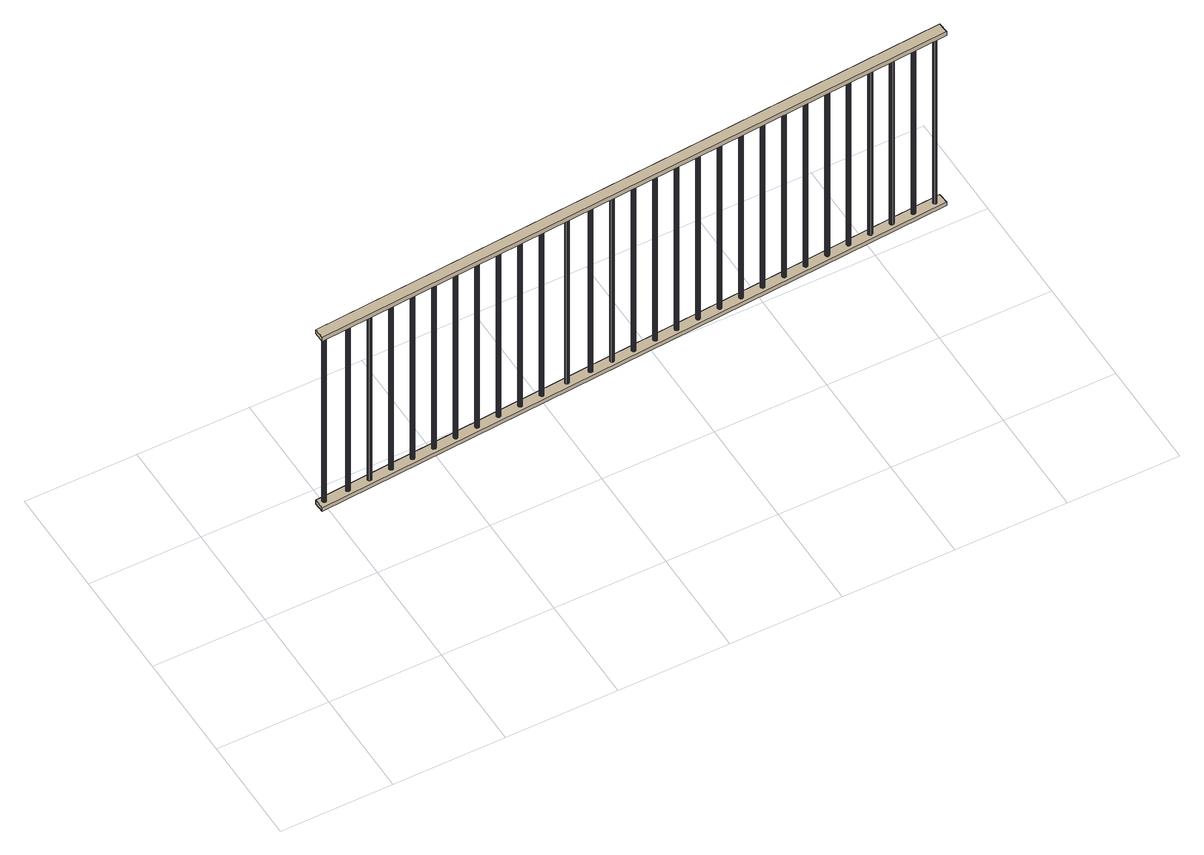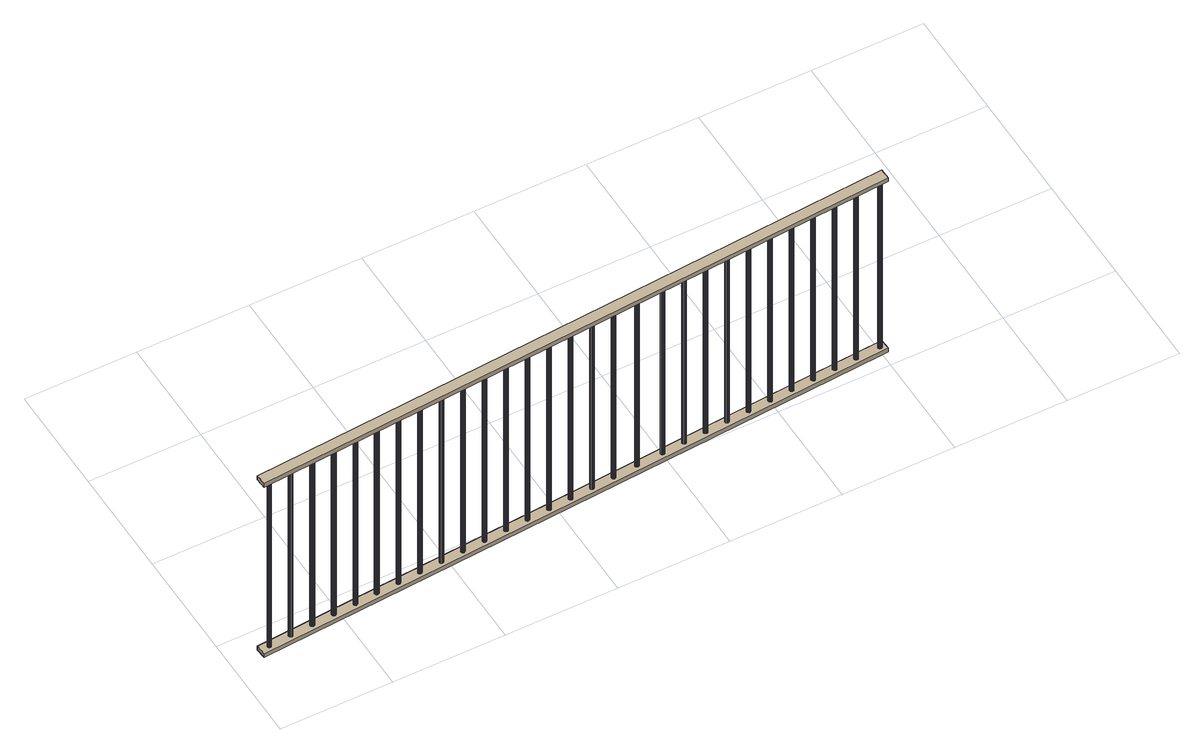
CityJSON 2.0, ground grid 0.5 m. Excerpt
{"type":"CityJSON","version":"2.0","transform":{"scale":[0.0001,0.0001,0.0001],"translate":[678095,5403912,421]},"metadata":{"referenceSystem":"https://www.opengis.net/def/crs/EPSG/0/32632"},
"CityObjects":{
"building1":{"type":"Building","attributes":{"name":"building","DataAvailable":"Sufficient","opendrive_dynamic":"false","opendrive_name":"building","opendrive_orientation":"none","opendrive_type":"BUILDING","measuredHeight":14.51},"children":["building1-1"]},
"building1-1":{"type":"BuildingInstallation","attributes":{"@cityeditor:layer":"WallSurface.LoD3"},"parents":["building1"],"geometry":[{"type":"MultiSurface","lod":"3","boundaries":[[[0,1,2,3]],[[4,5,6,7]],[[8,9,10,11]],[[12,13,14,15]],[[16,17,18,19]],[[20,21,22,23]],[[24,25,26,27]],[[19,18,28,29]],[[30,31,32,33]],[[34,35,21,20]],[[23,22,36,37]],[[38,39,40,41]],[[42,43,44,45]],[[46,47,48,49]],[[50,51,52,53]],[[54,55,31,30]],[[37,36,55,54]],[[56,57,58,59]],[[7,6,60,61]],[[62,63,64,65]],[[59,58,66,67]],[[67,66,68,69]],[[70,71,72,73]],[[74,75,76,77]],[[78,79,71,70]],[[80,81,82,83]],[[84,85,75,74]],[[86,87,88,89]],[[90,91,92,93]],[[94,95,96,97]],[[98,99,100,101]],[[89,88,95,94]],[[102,103,104,105]],[[106,107,99,98]],[[108,109,110,111]],[[97,96,112,113]],[[83,82,114,115]],[[111,110,81,80]],[[116,117,118,119]],[[120,121,79,78]],[[93,92,122,123]],[[124,125,103,102]],[[126,127,109,108]],[[128,129,130,131]],[[115,114,107,106]],[[132,133,134,135]],[[136,137,138,139]],[[139,138,85,84]],[[140,141,87,86]],[[142,143,144,145]],[[101,100,117,116]],[[77,76,121,120]],[[146,147,148,149]],[[113,112,150,151]],[[152,153,154,155]],[[156,157,91,90]],[[151,150,157,156]],[[158,159,160,161]],[[162,163,164,165,166]],[[167,168,169,170]],[[171,172,173,174]],[[175,176,153,152]],[[149,148,177,178]],[[56,179,180,181,182,183,184,185,186,33,30,54,37,23,20,34,187,29,19,16,188,69,67,59]],[[189,190,63,62]],[[191,192,143,142]],[[193,194,195,196]],[[197,198,127,126]],[[199,200,201,202]],[[203,204,205,206]],[[207,208,209,210]],[[145,144,172,171]],[[211,212,213,214]],[[215,216,198,197]],[[188,217,17,16]],[[218,219,220,221]],[[178,177,133,132]],[[196,195,216,215]],[[11,10,129,128]],[[135,134,200,199]],[[222,223,224,225]],[[226,227,228,229]],[[230,231,223,222]],[[232,233,234,235]],[[236,237,238,239]],[[240,241,231,230]],[[242,243,244,245]],[[246,247,248,249]],[[250,251,252,253]],[[225,224,254,255]],[[256,257,258,259]],[[260,261,247,246]],[[262,263,264,265]],[[266,267,268,269,253,250,270,271,272,273,274,275,276,277,278,279,280,281,282,283,284,285,286,287]],[[288,289,290,291]],[[292,293,294,295]],[[296,297,298,299]],[[259,258,300,301]],[[295,294,289,288]],[[302,303,304,305]],[[222,230,240,239,236,306,249,246,260,170,167,307,308,309,310,311,312,313,314,315,265,262,255,225]],[[316,317,318,319]],[[320,321,322,323]],[[324,325,326,327]],[[228,227,328,329,330,331,332,234,233,333,334,335,336,337,338,339,340,341,342,343,344,345,346,347]],[[275,348,349,274]],[[229,228,347,350,351]],[[352,353,354,355]],[[327,326,243,242]],[[323,322,317,316]],[[319,318,356,357]],[[358,359,321,320]],[[360,329,328,361]],[[362,340,339,363]],[[364,345,344,365]],[[366,367,359,358]],[[170,169,261,260]],[[368,342,341,369]],[[370,371,372,373]],[[374,375,376,377]],[[378,379,297,296]],[[380,381,335,334,382]],[[383,384,385,386]],[[387,343,342,368]],[[363,339,338,388]],[[386,385,389,390]],[[391,392,393,394]],[[395,396,397,398]],[[357,356,399,400]],[[401,402,384,383]],[[400,399,403,404]],[[309,405,406,308]],[[313,407,408,312]],[[308,406,409,307]],[[312,408,410,311]],[[411,412,392,391]],[[365,344,343,387]],[[373,372,413,414]],[[307,409,168,167]],[[404,403,415,416]],[[417,418,419,420]],[[421,422,423,424]],[[369,341,340,362]],[[425,426,427,428]],[[429,430,379,378]],[[265,264,431,315]],[[432,330,329,360]],[[433,434,435,436,437,438,439,440,441,442,443,444,445,446,447,448,449,450,451,452,453,454,455,456]],[[457,331,330,432]],[[306,458,237,236]],[[351,350,347,346,459]],[[460,332,331,457]],[[461,448,447,462]],[[291,290,257,256]],[[299,298,463,464]],[[255,254,263,262]],[[465,466,467,468]],[[390,389,367,366]],[[361,328,227,226]],[[310,469,405,309]],[[301,300,325,324]],[[470,336,335,381,380]],[[398,397,402,401]],[[471,472,473,474]],[[409,168,169,261,247,248,458,237,238,241,231,223,224,254,263,264,431,475,407,408,410,469,405,406]],[[427,371,372,413,412,392,393,396,397,402,384,385,389,367,359,321,322,317,318,356,399,403,415,426]],[[464,463,303,302]],[[245,244,430,429]],[[305,304,353,352]],[[476,477,478,479]],[[416,415,426,425]],[[414,413,412,411]],[[355,354,375,374]],[[394,393,396,395]],[[428,427,371,370]],[[273,480,481,272]],[[482,483,484,485,486,487,488,489,490,491,492,493,494,495,462,461,496,497,498,499,500,501,502,503]],[[504,505,506,507,508,422,423,509,510,511,512,513,514,515,516,517,518,519,520,521,466,467,418,419]],[[348,349,480,481,522,523,251,252,524,525,526,527,528,529,530,531,532,533,534,535,536,537,538,539]],[[257,258,300,325,326,243,244,430,379,297,298,463,303,304,353,354,375,376,477,478,293,294,289,290]],[[158,161,166,162,163]],[[123,122,125,124]],[[540,541,137,136]],[[542,543,51,50]],[[544,545,543,542]],[[546,547,548,549]],[[550,551,5,4]],[[552,553,554,555]],[[41,40,556,557]],[[549,548,47,46]],[[3,2,545,544]],[[558,559,25,24]],[[560,561,208,207]],[[562,563,564,565,566,567,568,569,570,571,572,573,574,575,576,577,578,579,580,581,582,583,584,585]],[[214,213,192,191]],[[61,60,43,42]],[[155,154,9,8]],[[586,587,588,589]],[[174,173,190,189]],[[45,44,559,558]],[[65,64,204,203]],[[590,591,592,593]],[[555,554,561,560]],[[594,595,596,597]],[[557,556,1,0]],[[206,205,553,552]],[[210,209,176,175]],[[53,52,551,550]],[[578,598,599,577]],[[564,600,601,563]],[[602,603,604,605]],[[577,599,606,576]],[[585,607,608,584]],[[609,610,611,612]],[[613,614,615,616]],[[582,617,618,581]],[[619,620,610,609]],[[597,596,621,622]],[[623,624,625,626]],[[627,628,629,630]],[[631,632,633,634]],[[635,636,632,631]],[[637,638,639,640]],[[562,641,607,585]],[[108,126,197,215,196,193,202,199,135,132,178,149,146,221,218,119,116,101,98,106,115,83,80,111]],[[642,643,644,645]],[[640,639,646,647]],[[648,649,650,651]],[[647,646,652,653]],[[571,654,655,570]],[[634,633,624,623]],[[656,657,658,659]],[[576,606,660,575]],[[653,652,649,648]],[[567,661,662,566]],[[584,608,663,583]],[[572,664,654,571]],[[573,665,664,572]],[[570,655,666,569]],[[667,668,628,627]],[[669,670,671,672]],[[581,618,673,580]],[[579,674,598,578]],[[580,673,674,579]],[[566,662,675,565]],[[583,663,617,582]],[[565,675,600,564]],[[676,677,668,667]],[[569,666,678,568]],[[574,679,665,573]],[[563,601,641,562]],[[568,678,661,567]],[[3,0,557,41,38,49,46,549,546,15,12,27,24,558,45,42,61,7,4,550,53,50,542,544]],[[680,681,638,637]],[[575,660,679,574]],[[682,683,684,685]],[[686,687,688,689]],[[33,32,690,186]],[[49,48,39,38]],[[691,692,693,694]],[[695,696,697,698]],[[589,588,699,700]],[[701,702,703,704]],[[27,26,13,12]],[[180,705,706,179]],[[707,708,709,710]],[[711,712,713,714]],[[715,716,717,718]],[[698,697,712,711]],[[182,719,720,181]],[[184,721,722,183]],[[723,724,683,682]],[[689,688,725,726]],[[700,699,702,701]],[[727,728,729,730]],[[186,690,731,185]],[[653,647,640,637,680,630,627,667,676,645,642,732,733,734,605,602,735,612,609,619,659,656,651,648]],[[736,737,724,723]],[[181,720,705,180]],[[694,693,696,695]],[[672,671,738,739]],[[671,670,740,741,742,743,625,624,633,632,636,744,621,596,595,745,746,747,748,749,750,615,614,738]],[[751,752,753,754]],[[755,744,636,635]],[[756,748,747,757]],[[714,713,758,759]],[[760,749,748,756]],[[761,762,692,691]],[[763,764,591,590]],[[765,766,767,768]],[[769,746,745,770]],[[771,772,773,774]],[[770,745,595,594]],[[759,758,775,776]],[[774,773,777,778]],[[779,780,772,771]],[[616,615,750,781]],[[782,783,784,785]],[[786,787,716,715]],[[788,741,740,789]],[[645,644,677,676]],[[734,790,791,733]],[[789,740,670,669]],[[626,625,743,792]],[[792,743,742,793]],[[794,795,783,782]],[[659,658,620,619]],[[605,604,790,734]],[[733,791,796,732]],[[732,796,643,642]],[[630,629,681,680]],[[793,742,741,788]],[[781,750,749,760]],[[768,767,797,798]],[[776,775,799,800]],[[612,611,801,735]],[[735,801,603,602]],[[651,650,657,656]],[[105,104,541,540]],[[119,118,219,218]],[[561,554,553,205,204,64,63,190,173,172,144,143,192,213,212,130,129,10,9,154,153,176,209,208]],[[221,220,147,146]],[[131,130,212,211]],[[202,201,194,193]],[[73,72,141,140]],[[802,803,804,805]],[[804,474,473,803]],[[739,738,614,613]],[[757,747,746,769]],[[778,777,762,761]],[[806,807,808,809]],[[810,811,787,786]],[[69,68,217,188]],[[29,28,812,187]],[[185,731,721,184]],[[704,703,687,686]],[[718,717,813,814]],[[15,14,547,546]],[[685,684,811,810]],[[726,725,737,736]],[[730,729,708,707]],[[814,813,728,727]],[[560,555,552,206,203,65,62,189,174,171,145,142,191,214,211,131,128,11,8,155,152,175,210,207]],[[179,706,57,56]],[[593,592,587,586]],[[183,722,719,182]],[[187,812,35,34]],[[754,753,780,779]],[[785,784,752,751]],[[798,797,795,794]],[[622,621,744,755]],[[710,709,764,763]],[[809,808,766,765]],[[800,799,807,806]],[[815,816,817,818]],[[819,820,821,822]],[[823,824,825,826]],[[827,828,829,830]],[[831,832,833,834]],[[835,836,832,831]],[[837,838,839,840]],[[841,842,843,844]],[[845,846,828,827]],[[847,848,838,837]],[[830,829,849,850]],[[851,852,853,854]],[[855,856,857,858]],[[859,860,848,847]],[[861,862,852,851]],[[863,864,862,861]],[[865,866,824,823]],[[850,849,867,868]],[[854,853,869,870]],[[818,817,842,841]],[[871,872,864,863]],[[873,874,875,876]],[[858,857,816,815]],[[844,843,820,819]],[[877,878,879,880]],[[840,839,881,882]],[[876,875,883,884]],[[885,886,887,888]],[[889,890,891,892]],[[893,894,895,896,897,898,899,900,901,902,903,904,905,906,879,878,907,908,909,910,911,912,913,914]],[[915,911,910,916]],[[917,907,878,877]],[[834,833,860,859]],[[868,867,918,919]],[[882,881,846,845]],[[892,891,920,921]],[[870,869,866,865]],[[826,825,874,873]],[[822,821,922,923]],[[923,922,836,835]],[[924,925,856,855]],[[919,918,925,924]],[[166,165,160,161]],[[158,163,164,159]],[[160,159,164,165]],[[926,904,903,927]],[[928,929,930,931]],[[932,933,886,885]],[[934,897,896,935]],[[936,912,911,915]],[[937,902,901,938]],[[939,900,899,940]],[[941,942,943,944,945,946,947,948,949,950,951,952,953,954,955,956,957,958,959,960,961,962,963,964]],[[965,914,913,966]],[[921,920,967,968]],[[969,905,904,926]],[[970,971,872,871]],[[888,887,972,973]],[[884,883,890,889]],[[927,903,902,937]],[[880,879,906,974]],[[968,967,929,928]],[[975,908,907,917]],[[931,930,933,932]],[[973,972,976,977]],[[977,976,971,970]],[[961,978,979,960]],[[941,980,981,964]],[[956,982,983,955]],[[984,985,986,987]],[[988,989,990,991]],[[992,993,994,995]],[[953,996,997,952]],[[960,979,998,959]],[[955,983,999,954]],[[952,997,1000,951]],[[1001,1002,1003,1004]],[[1005,1006,1007,1008]],[[1009,909,908,975]],[[1010,1011,1012,1013]],[[951,1000,1014,950]],[[1015,1016,1017,1018]],[[959,998,1019,958]],[[954,999,996,953]],[[1020,1021,1022,1023]],[[963,1024,1025,962]],[[964,981,1024,963]],[[1008,1007,1026,1027]],[[940,899,898,1028]],[[1029,1030,1031,1032,1033,1034,1035,1036,1037,1038,1039,1040,1041,1042,1043,1044,1045,1046,1047,1048,1049,1050,1051,1052]],[[1053,1054,1006,1005]],[[1055,1056,993,992]],[[1057,1058,1002,1001]],[[987,986,1059,1060]],[[1061,1062,1058,1057]],[[974,906,905,969]],[[1063,1064,1056,1055]],[[991,990,1064,1063]],[[1027,1026,1021,1020]],[[1065,1066,1016,1015]],[[1067,895,894,1068]],[[916,910,909,1009]],[[1069,893,914,965]],[[1070,1071,1072,1073,1074,1075,1076,1077,1078,1079,1080,1081,1082,1083,1084,1085,1086,1087,1088,1089,1090,1091,1092,1093]],[[1060,1059,989,988]],[[938,901,900,939]],[[935,896,895,1067]],[[1028,898,897,934]],[[1068,894,893,1069]],[[966,913,912,936]],[[1023,1022,1066,1065]],[[995,994,1054,1053]],[[1094,1095,1096,1097]],[[1098,1099,1100,1101]],[[1102,1103,1104,1105]],[[1037,1106,1107,1036]],[[1034,1108,1109,1033]],[[1110,1111,1112,1113]],[[1114,1115,1116,1117]],[[1040,1118,1119,1039]],[[1042,1120,1121,1041]],[[1105,1104,1099,1098]],[[1122,1123,1124,1125]],[[1125,1124,1126,1127]],[[1052,1128,1129,1051]],[[1130,1131,1132,1133]],[[1134,1135,1136,1137]],[[1032,1138,1139,1031]],[[946,1140,1141,945]],[[1142,1143,1144,1145]],[[1146,1147,1148,1149]],[[1041,1121,1118,1040]],[[1013,1012,1062,1061]],[[1069,1068,1067,935,934,1028,940,939,938,937,927,926,969,974,880,877,917,975,1009,916,915,936,966,965]],[[962,1025,978,961]],[[1150,1151,1135,1134]],[[942,1152,980,941]],[[958,1019,1153,957]],[[957,1153,982,956]],[[1154,1155,1156,1157]],[[948,1158,1159,947]],[[1160,1161,1162,1163]],[[950,1014,1164,949]],[[1018,1017,1011,1010]],[[947,1159,1140,946]],[[944,1165,1166,943]],[[1167,1168,1169,1170,1171,1172,1173,1174,1175,1176,1177,1178,1179,1180,1181,1182,1183,1184,1185,1186,1187,1188,1189,1190]],[[1004,1003,985,984]],[[1163,1162,1191,1192]],[[949,1164,1158,948]],[[943,1166,1152,942]],[[1193,1194,1123,1122]],[[1047,1195,1196,1046]],[[1192,1191,1197,1198]],[[1145,1144,1111,1110]],[[1199,1200,1155,1154]],[[1049,1201,1202,1048]],[[1198,1197,1151,1150]],[[945,1141,1165,944]],[[1046,1196,1203,1045]],[[1204,1205,1161,1160]],[[1206,1207,1200,1199]],[[1127,1126,1143,1142]],[[1157,1156,1205,1204]],[[1050,1208,1201,1049]],[[1048,1202,1195,1047]],[[1101,1100,1207,1206]],[[1137,1136,1194,1193]],[[1113,1112,1103,1102]],[[1035,1209,1108,1034]],[[1210,1211,1147,1146]],[[1051,1129,1208,1050]],[[1212,1213,1211,1210]],[[1039,1119,1214,1038]],[[1033,1109,1138,1032]],[[1029,1215,1128,1052]],[[1117,1116,1216,1217]],[[1031,1139,1218,1030]],[[1219,1220,1095,1094]],[[1221,1222,1223,1224]],[[1044,1225,1226,1043]],[[1227,1228,1131,1130]],[[1228,1229,1230,1231,1232,1233,1234,1235,1236,1237,1216,1116,1115,1096,1095,1220,1148,1147,1211,1213,1223,1222,1132,1131]],[[1149,1148,1220,1219]],[[1045,1203,1225,1044]],[[1030,1218,1215,1029]],[[1043,1226,1120,1042]],[[1038,1214,1106,1037]],[[1178,1238,1239,1177]],[[1240,1232,1231,1241]],[[1180,1242,1243,1179]],[[1176,1244,1245,1175]],[[1246,1233,1232,1240]],[[1247,1230,1229,1248]],[[1179,1243,1238,1178]],[[1249,1234,1233,1246]],[[1241,1231,1230,1247]],[[1184,1250,1251,1183]],[[1224,1223,1213,1212]],[[1172,1252,1253,1171]],[[1183,1251,1254,1182]],[[1036,1107,1209,1035]],[[1187,1255,1256,1186]],[[1189,1257,1258,1188]],[[1181,1259,1242,1180]],[[1260,1237,1236,1261]],[[1186,1256,1262,1185]],[[1182,1254,1259,1181]],[[1097,1096,1115,1114]],[[1185,1262,1250,1184]],[[1190,1263,1257,1189]],[[1217,1216,1237,1260]],[[1133,1132,1222,1221]],[[1085,1264,1265,1084]],[[1173,1266,1252,1172]],[[1267,1235,1234,1249]],[[1090,1268,1269,1089]],[[1079,1270,1271,1078]],[[1170,1272,1273,1169]],[[1177,1239,1244,1176]],[[1093,1274,1275,1092]],[[1070,1276,1274,1093]],[[863,871,970,977,973,888,885,932,931,928,968,921,892,889,884,876,873,826,823,865,870,854,851,861]],[[1169,1273,1277,1168]],[[1168,1277,1278,1167]],[[1188,1258,1255,1187]],[[1261,1236,1235,1267]],[[1086,1279,1264,1085]],[[1072,1280,1281,1071]],[[1248,1229,1228,1227]],[[1167,1278,1263,1190]],[[1089,1269,1282,1088]],[[1081,1283,1284,1080]],[[1088,1282,1285,1087]],[[1087,1285,1279,1086]],[[1174,1286,1266,1173]],[[1084,1265,1287,1083]],[[1092,1275,1288,1091]],[[1078,1271,1289,1077]],[[1075,1290,1291,1074]],[[1080,1284,1270,1079]],[[1171,1253,1272,1170]],[[1074,1291,1292,1073]],[[1091,1288,1268,1090]],[[1082,1293,1283,1081]],[[1175,1245,1286,1174]],[[1083,1287,1293,1082]],[[1076,1294,1290,1075]],[[1073,1292,1280,1072]],[[1077,1289,1294,1076]],[[991,988,1060,987,984,1004,1001,1057,1061,1013,1010,1018,1015,1065,1023,1020,1027,1008,1005,1053,995,992,1055,1063]],[[1071,1281,1276,1070]],[[314,475,407,313]],[[311,410,469,310]],[[315,431,475,314]],[[1295,337,336,470]],[[459,346,345,364]],[[235,234,332,460]],[[1296,333,233,232]],[[382,334,333,1296]],[[249,248,458,306]],[[282,533,534,281]],[[253,252,524,269]],[[267,526,527,266]],[[498,451,450,497]],[[276,539,348,275]],[[279,536,537,278]],[[270,523,251,250]],[[285,530,531,284]],[[274,349,480,273]],[[472,473,803,802]],[[386,383,401,398,395,394,391,411,414,373,370,428,425,416,404,400,357,319,316,323,320,358,366,390]],[[1297,515,516,1298]],[[1299,513,514,1300]],[[1298,516,517,1301]],[[281,534,535,280]],[[488,439,438,487]],[[1302,518,519,1303]],[[1303,519,520,1304]],[[1305,521,466,465]],[[1306,512,513,1299]],[[1300,514,515,1297]],[[1304,520,521,1305]],[[1301,517,518,1302]],[[491,442,441,490]],[[500,453,452,499]],[[496,449,448,461]],[[1307,506,507,1308]],[[501,454,453,500]],[[493,1309,444,443,492]],[[420,419,504,1310]],[[486,437,436,485]],[[503,1311,456,455,502]],[[1312,511,512,1306]],[[462,447,446,495]],[[494,445,444,1309,493]],[[1313,509,510,1314]],[[497,450,449,496]],[[492,443,442,491]],[[1308,507,508,1315]],[[468,467,418,417]],[[1310,504,505,1316]],[[1315,508,422,421]],[[424,423,509,1313]],[[1314,510,511,1312]],[[1316,505,506,1307]],[[489,440,439,488]],[[271,522,523,270]],[[277,538,539,276]],[[482,433,456,1311,503]],[[495,446,445,494]],[[280,535,536,279]],[[479,478,293,292]],[[269,524,525,268]],[[266,527,528,287]],[[287,528,529,286]],[[272,481,522,271]],[[499,452,451,498]],[[286,529,530,285]],[[283,532,533,282]],[[484,435,434,483]],[[490,441,440,489]],[[268,525,526,267]],[[487,438,437,486]],[[284,531,532,283]],[[377,376,477,476]],[[388,338,337,1295]],[[502,455,454,501]],[[483,434,433,482]],[[278,537,538,277]],[[485,436,435,484]],[[239,238,241,240]],[[1299,1306,1312,1314,1313,424,421,1315,1308,1307,1316,1310,420,417,468,465,1305,1304,1303,1302,1301,1298,1297,1300]],[[471,474,804,805]],[[1317,1318,1319,1320]],[[1321,1322,1323,1324]],[[1325,1326,1318,1317]],[[1324,1323,1327,1328]],[[1329,1330,1331,1332]],[[1333,1334,1326,1325]],[[1335,1336,1337,1338]],[[1320,1319,1336,1335]],[[1339,1340,1341,1342]],[[1343,1344,1345,1346]],[[1338,1337,1347,1348]],[[1349,1350,1351,1352]],[[1353,1354,1355,1356]],[[1332,1331,1344,1343]],[[1342,1341,1354,1353]],[[1328,1327,1357,1358]],[[1359,1360,1330,1329]],[[1346,1345,1322,1321]],[[1361,1362,1360,1359]],[[1348,1347,1350,1349]],[[1352,1351,1363,1364]],[[1364,1363,1362,1361]],[[1356,1355,1334,1333]],[[1358,1357,1340,1339]],[[1365,1366,1367,1368]],[[1369,1370,1371,1372]],[[1373,1374,1375,1376]],[[1377,1378,1379,1380]],[[1381,1382,1383,1384]],[[1385,1386,1387,1388]],[[1380,1379,1374,1373]],[[1389,1390,1391,1392]],[[1393,1394,1366,1365]],[[1392,1391,1370,1369]],[[1395,1396,1397,1398]],[[1399,1400,1390,1389]],[[1401,1402,1403,1404]],[[1404,1403,1405,1406]],[[1398,1397,1407,1408]],[[1372,1371,1396,1395]],[[1368,1367,1402,1401]],[[1376,1375,1400,1399]],[[1406,1405,1378,1377]],[[1408,1407,1382,1381]],[[1384,1383,1409,1410]],[[1411,1412,1386,1385]],[[1388,1387,1394,1393]],[[1410,1409,1412,1411]]]}]}
},
"vertices":[
[21240,10230,4460],[21240,10230,13950],[21230,10250,13950],[21230,10250,4460],[21290,10360,4460],[21290,10360,13950],[21310,10360,13950],[21310,10360,4460],[23340,10340,4460],[23340,10340,14030],[23320,10330,14030],[23320,10330,4460],[21400,10260,4460],[21400,10260,13950],[21390,10240,13950],[21390,10240,4460],[18270,10130,4460],[18270,10130,13950],[18290,10140,13950],[18290,10140,4460],[18380,10130,4460],[18380,10130,13950],[18400,10110,13950],[18400,10110,4460],[21400,10310,4460],[21400,10310,13950],[21400,10280,13950],[21400,10280,4460],[18320,10150,13950],[18320,10150,4460],[18410,10040,4460],[18410,10040,13950],[18400,10020,13950],[18400,10020,4460],[18360,10140,4460],[18360,10140,13950],[18410,10090,13950],[18410,10090,4460],[21300,10190,4460],[21300,10190,13950],[21280,10200,13950],[21280,10200,4460],[21350,10360,4460],[21350,10360,13950],[21370,10340,13950],[21370,10340,4460],[21340,10190,4460],[21340,10190,13950],[21320,10190,13950],[21320,10190,4460],[21240,10310,4460],[21240,10310,13950],[21250,10330,13950],[21250,10330,4460],[18410,10070,4460],[18410,10070,13950],[18240,10030,4460],[18240,10030,13950],[18240,10060,13950],[18240,10060,4460],[21330,10360,13950],[21330,10360,4460],[23280,10500,4460],[23280,10500,14030],[23300,10510,14030],[23300,10510,4460],[18240,10080,13950],[18240,10080,4460],[18240,10100,13950],[18240,10100,4460],[17240,9980,4460],[17240,9980,13950],[17240,10010,13950],[17240,10010,4460],[17290,9910,4460],[17290,9910,13950],[17270,9920,13950],[17270,9920,4460],[17240,9960,4460],[17240,9960,13950],[22400,10330,4460],[22400,10330,13950],[22390,10310,13950],[22390,10310,4460],[17310,9900,4460],[17310,9900,13950],[17260,10050,4460],[17260,10050,13950],[17280,10060,13950],[17280,10060,4460],[17400,10040,4460],[17400,10040,13950],[17410,10020,13950],[17410,10020,4460],[17300,10070,4460],[17300,10070,13950],[17320,10080,13950],[17320,10080,4460],[22340,10270,4460],[22340,10270,13950],[22320,10260,13950],[22320,10260,4460],[17400,9950,4460],[17400,9950,13950],[17390,9930,13950],[17390,9930,4460],[22360,10280,4460],[22360,10280,13950],[22400,10380,4460],[22400,10380,13950],[22400,10350,13950],[22400,10350,4460],[17340,10080,13950],[17340,10080,4460],[22380,10290,13950],[22380,10290,4460],[22300,10260,4460],[22300,10260,13950],[22270,10270,13950],[22270,10270,4460],[17250,9940,4460],[17250,9940,13950],[17410,10000,13950],[17410,10000,4460],[17410,9970,4460],[17410,9970,13950],[22390,10400,4460],[22390,10400,13950],[23290,10330,4460],[23290,10330,14030],[23270,10340,14030],[23270,10340,4460],[22230,10390,4460],[22230,10390,13950],[22250,10410,13950],[22250,10410,4460],[17350,9910,4460],[17350,9910,13950],[17330,9900,13950],[17330,9900,4460],[17250,10030,4460],[17250,10030,13950],[23220,10410,4460],[23220,10410,14030],[23220,10440,14030],[23220,10440,4460],[22230,10320,4460],[22230,10320,13950],[22230,10340,13950],[22230,10340,4460],[17360,10070,13950],[17360,10070,4460],[23380,10360,4460],[23380,10360,14030],[23360,10350,14030],[23360,10350,4460],[17380,10060,4460],[17380,10060,13950],[33690,10920,4270],[33690,10920,4480],[4760,8840,4480],[4760,8840,4270],[5070,9360,4270],[33650,11410,4270],[33650,11410,4480],[4730,9330,4480],[4730,9330,4270],[32200,11080,4460],[32200,11080,13950],[32210,11100,13950],[32210,11100,4460],[23230,10460,4460],[23230,10460,14030],[23240,10480,14030],[23240,10480,4460],[23390,10380,4460],[23390,10380,14030],[22230,10360,13950],[22230,10360,4460],[18250,10010,4460],[18270,9990,4460],[18280,9980,4460],[18310,9980,4460],[18330,9970,4460],[18350,9980,4460],[18370,9990,4460],[18390,10000,4460],[18340,10150,4460],[18260,10120,4460],[23260,10490,4460],[23260,10490,14030],[23230,10390,4460],[23230,10390,14030],[22310,10440,4460],[22310,10440,13950],[22330,10430,13950],[22330,10430,4460],[22370,10410,4460],[22370,10410,13950],[22260,10420,4460],[22260,10420,13950],[22280,10430,13950],[22280,10430,4460],[23330,10510,4460],[23330,10510,14030],[23350,10500,14030],[23350,10500,4460],[23400,10430,4460],[23400,10430,14030],[23400,10400,14030],[23400,10400,4460],[23250,10350,4460],[23250,10350,14030],[23240,10370,14030],[23240,10370,4460],[22350,10430,4460],[22350,10430,13950],[18260,10120,13950],[22260,10280,4460],[22260,10280,13950],[22240,10300,13950],[22240,10300,4460],[32370,11090,4460],[32370,11090,13950],[32370,11070,13950],[32370,11070,4460],[33210,11090,4460],[33210,11090,14010],[33200,11110,14010],[33200,11110,4460],[32360,11110,4460],[32360,11110,13950],[33350,11080,4460],[33350,11080,14010],[33330,11060,14010],[33330,11060,4460],[32300,11150,4460],[32300,11150,13950],[32330,11140,13950],[32330,11140,4460],[32340,11130,4460],[32340,11130,13950],[31260,11080,4460],[31260,11080,13950],[31280,11080,13950],[31280,11080,4460],[32240,11140,4460],[32240,11140,13950],[32260,11150,13950],[32260,11150,4460],[28300,10690,4460],[28300,10690,13950],[28280,10690,13950],[28280,10690,4460],[32370,11050,13950],[32370,11050,4460],[31200,10990,4460],[31200,10990,13950],[31200,11010,13950],[31200,11010,4460],[32220,11120,4460],[32220,11120,13950],[32370,11030,4460],[32370,11030,13950],[32350,11010,13950],[32350,11010,4460],[28210,10750,4460],[28220,10730,4460],[28240,10710,4460],[28260,10700,4460],[28330,10700,4460],[28350,10710,4460],[28360,10720,4460],[28380,10740,4460],[28380,10760,4460],[28390,10780,4460],[28380,10810,4460],[28370,10830,4460],[28360,10850,4460],[28340,10860,4460],[28310,10860,4460],[28290,10870,4460],[28270,10860,4460],[28250,10850,4460],[28230,10840,4460],[28220,10820,4460],[28210,10800,4460],[28210,10770,4460],[31220,10940,4460],[31220,10940,13950],[31210,10960,13950],[31210,10960,4460],[31250,10910,4460],[31250,10910,13950],[31230,10930,13950],[31230,10930,4460],[31350,11060,4460],[31350,11060,13950],[31360,11040,13950],[31360,11040,4460],[31210,11030,13950],[31210,11030,4460],[31380,11000,4460],[31380,11000,13950],[31380,10980,13950],[31380,10980,4460],[32280,11150,4460],[32200,11060,4460],[32200,11040,4460],[32210,11020,4460],[32230,11000,4460],[32250,10990,4460],[32270,10980,4460],[32290,10980,4460],[32320,10980,4460],[32340,10990,4460],[27270,10790,4460],[27270,10790,13950],[27290,10790,13950],[27290,10790,4460],[27230,10760,4460],[27230,10760,13950],[27250,10780,13950],[27250,10780,4460],[31220,11050,4460],[31220,11050,13950],[31240,11070,13950],[31240,11070,4460],[33230,11070,14010],[33250,11060,14010],[33270,11050,14010],[33290,11050,14010],[33310,11050,14010],[33360,11100,14010],[33370,11120,14010],[33370,11140,14010],[33370,11170,14010],[33360,11190,14010],[33340,11200,14010],[33320,11220,14010],[33300,11220,14010],[33280,11220,14010],[33260,11220,14010],[33240,11210,14010],[33220,11190,14010],[33210,11180,14010],[33200,11150,14010],[33200,11130,14010],[28390,10780,13950],[28380,10760,13950],[33200,11130,13950],[33200,11130,4460],[31370,10960,4460],[31370,10960,13950],[31360,10940,13950],[31360,10940,4460],[27320,10790,13950],[27320,10790,4460],[27220,10750,4460],[27220,10750,13950],[33250,11060,4460],[33230,11070,4460],[33300,11220,4460],[33320,11220,4460],[33210,11180,4460],[33220,11190,4460],[27210,10720,4460],[27210,10720,13950],[33260,11220,4460],[33280,11220,4460],[27390,10690,4460],[27390,10690,13950],[27380,10670,13950],[27380,10670,4460],[31340,10920,4460],[31340,10920,13950],[31320,10910,13950],[31320,10910,4460],[31330,11070,4460],[31330,11070,13950],[33370,11140,4460],[33370,11140,13950],[33370,11120,4460],[27230,10660,4460],[27230,10660,13950],[27220,10680,13950],[27220,10680,4460],[33240,11210,4460],[33340,11200,4460],[27210,10700,13950],[27210,10700,4460],[27330,10620,4460],[27330,10620,13950],[27310,10620,13950],[27310,10620,4460],[27280,10620,4460],[27280,10620,13950],[27260,10630,13950],[27260,10630,4460],[27340,10790,13950],[27340,10790,4460],[27240,10640,4460],[27240,10640,13950],[27360,10770,13950],[27360,10770,4460],[32210,11020,13950],[32200,11040,13950],[32290,10980,13950],[32270,10980,13950],[32200,11060,13950],[32250,10990,13950],[27350,10630,4460],[27350,10630,13950],[27370,10650,13950],[27370,10650,4460],[27370,10760,13950],[27370,10760,4460],[29220,10800,4460],[29220,10800,13950],[29210,10820,13950],[29210,10820,4460],[29270,10930,4460],[29270,10930,13950],[29290,10940,13950],[29290,10940,4460],[27380,10740,4460],[27380,10740,13950],[27390,10710,13950],[27390,10710,4460],[31310,11080,4460],[31310,11080,13950],[32340,10990,13950],[33270,11050,4460],[30380,10950,14030],[30370,10970,14030],[30350,10990,14030],[30330,11000,14030],[30310,11010,14030],[30290,11010,14030],[30260,11010,14030],[30240,10990,14030],[30230,10980,14030],[30210,10960,14030],[30210,10940,14030],[30200,10920,14030],[30210,10890,14030],[30220,10870,14030],[30230,10860,14030],[30250,10840,14030],[30280,10840,14030],[30300,10830,14030],[30320,10840,14030],[30340,10850,14030],[30360,10860,14030],[30370,10880,14030],[30380,10910,14030],[30380,10930,14030],[33290,11050,4460],[32280,11150,13950],[33200,11150,4460],[33310,11050,4460],[30250,10840,4460],[30230,10860,4460],[31370,11020,13950],[31370,11020,4460],[29260,10770,4460],[29260,10770,13950],[29240,10780,13950],[29240,10780,4460],[32230,11000,13950],[33370,11170,4460],[33690,10920,13950],[33650,11410,13950],[33650,11410,14160],[33690,10920,14160],[32320,10980,13950],[31300,10910,4460],[31300,10910,13950],[31270,10910,13950],[31270,10910,4460],[28380,10740,13950],[28360,10720,13950],[30380,10950,4460],[30370,10970,4460],[30350,10990,4460],[30330,11000,4460],[30310,11010,4460],[30290,11010,4460],[30260,11010,4460],[30240,10990,4460],[30230,10980,4460],[30210,10960,4460],[30210,10940,4460],[30200,10920,4460],[30210,10890,4460],[30220,10870,4460],[30280,10840,4460],[30300,10830,4460],[30320,10840,4460],[30340,10850,4460],[30360,10860,4460],[30370,10880,4460],[30380,10910,4460],[30380,10930,4460],[29210,10840,13950],[29210,10870,13950],[29220,10890,13950],[29230,10910,13950],[29250,10920,13950],[29310,10940,13950],[29330,10930,13950],[29350,10920,13950],[29370,10900,13950],[29380,10880,13950],[29380,10860,13950],[29380,10830,13950],[29370,10810,13950],[29360,10790,13950],[29340,10780,13950],[29320,10770,13950],[29300,10760,13950],[29280,10760,13950],[28350,10710,13950],[28330,10700,13950],[28260,10700,13950],[28240,10710,13950],[28220,10730,13950],[28210,10750,13950],[28210,10770,13950],[28210,10800,13950],[28220,10820,13950],[28230,10840,13950],[28250,10850,13950],[28270,10860,13950],[28290,10870,13950],[28310,10860,13950],[28340,10860,13950],[28360,10850,13950],[28370,10830,13950],[28380,10810,13950],[17380,9920,4460],[17380,9920,13950],[21230,10290,4460],[21230,10290,13950],[21230,10270,4460],[21230,10270,13950],[21380,10220,4460],[21380,10220,13950],[21360,10200,13950],[21360,10200,4460],[21270,10350,4460],[21270,10350,13950],[23370,10490,4460],[23370,10490,14030],[23380,10470,14030],[23380,10470,4460],[21260,10210,13950],[21260,10210,4460],[21390,10330,4460],[21390,10330,13950],[23390,10450,4460],[23390,10450,14030],[19240,10100,4460],[19250,10080,4460],[19260,10070,4460],[19280,10050,4460],[19300,10050,4460],[19330,10050,4460],[19350,10050,4460],[19370,10060,4460],[19390,10080,4460],[19400,10090,4460],[19410,10120,4460],[19410,10140,4460],[19400,10160,4460],[19390,10180,4460],[19380,10200,4460],[19360,10210,4460],[19340,10220,4460],[19310,10220,4460],[19290,10220,4460],[19270,10210,4460],[19250,10190,4460],[19240,10170,4460],[19230,10150,4460],[19230,10130,4460],[24290,10410,4460],[24290,10410,13950],[24270,10410,13950],[24270,10410,4460],[24340,10410,4460],[24340,10410,13950],[24310,10400,13950],[24310,10400,4460],[26360,10700,4460],[26360,10700,14010],[26380,10680,14010],[26380,10680,4460],[19340,10220,13950],[19360,10210,13950],[19260,10070,13950],[19250,10080,13950],[25270,10480,4460],[25270,10480,13950],[25250,10500,13950],[25250,10500,4460],[19380,10200,13950],[19230,10130,13950],[19230,10150,13950],[25330,10480,4460],[25330,10480,13950],[25310,10480,13950],[25310,10480,4460],[26220,10650,4460],[26220,10650,14010],[26220,10670,14010],[26220,10670,4460],[19250,10190,13950],[19270,10210,13950],[25350,10490,4460],[25350,10490,13950],[26390,10660,14010],[26390,10660,4460],[26350,10560,4460],[26350,10560,14010],[26330,10550,14010],[26330,10550,4460],[25280,10650,4460],[25280,10650,13950],[25300,10650,13950],[25300,10650,4460],[26380,10600,4460],[26380,10600,14010],[26370,10580,14010],[26370,10580,4460],[26390,10620,4460],[26390,10620,14010],[25340,10640,4460],[25340,10640,13950],[25360,10630,13950],[25360,10630,4460],[19240,10100,13950],[25220,10580,4460],[25220,10580,13950],[25230,10600,13950],[25230,10600,4460],[25380,10610,13950],[25380,10610,4460],[25390,10570,4460],[25390,10570,13950],[25390,10550,13950],[25390,10550,4460],[25390,10590,13950],[25390,10590,4460],[19400,10090,13950],[19390,10080,13950],[25380,10530,4460],[25380,10530,13950],[25370,10510,13950],[25370,10510,4460],[19390,10180,13950],[19330,10050,13950],[19300,10050,13950],[19240,10170,13950],[19410,10120,13950],[19410,10140,13950],[19370,10060,13950],[25260,10640,4460],[25260,10640,13950],[26230,10590,4460],[26230,10590,14010],[26220,10610,14010],[26220,10610,4460],[19290,10220,13950],[19310,10220,13950],[19280,10050,13950],[25240,10620,4460],[25240,10620,13950],[19350,10050,13950],[19400,10160,13950],[25320,10650,4460],[25320,10650,13950],[24280,10570,4460],[24280,10570,13950],[24300,10580,13950],[24300,10580,4460],[24220,10490,4460],[24220,10490,13950],[24220,10510,13950],[24220,10510,4460],[18390,10000,13950],[20240,10240,4460],[20240,10240,13950],[20250,10260,13950],[20250,10260,4460],[20270,10280,4460],[20270,10280,13950],[20290,10290,13950],[20290,10290,4460],[24250,10430,13950],[24250,10430,4460],[24240,10440,4460],[24240,10440,13950],[24220,10460,13950],[24220,10460,4460],[18270,9990,13950],[18250,10010,13950],[24390,10450,4460],[24390,10450,13950],[24370,10430,13950],[24370,10430,4460],[20310,10290,4460],[20310,10290,13950],[20330,10290,13950],[20330,10290,4460],[24370,10560,4460],[24370,10560,13950],[24380,10540,13950],[24380,10540,4460],[18310,9980,13950],[18280,9980,13950],[18350,9980,13950],[18330,9970,13950],[24260,10560,4460],[24260,10560,13950],[24230,10530,13950],[24230,10530,4460],[24400,10500,4460],[24400,10500,13950],[24390,10480,13950],[24390,10480,4460],[18370,9990,13950],[25220,10560,4460],[25220,10530,4460],[25230,10510,4460],[25290,10480,4460],[24240,10550,4460],[24240,10550,13950],[26220,10630,14010],[26220,10630,4460],[26250,10570,14010],[26260,10560,14010],[26290,10550,14010],[26310,10550,14010],[26390,10640,14010],[26340,10710,14010],[26320,10720,14010],[26300,10720,14010],[26270,10720,14010],[26250,10710,14010],[26240,10690,14010],[20300,10120,4460],[20300,10120,13950],[20280,10130,13950],[20280,10130,4460],[26390,10640,4460],[26270,10720,4460],[26300,10720,4460],[20360,10280,13950],[20360,10280,4460],[26250,10710,4460],[20230,10220,4460],[20230,10220,13950],[24360,10420,4460],[24360,10420,13950],[20400,10190,4460],[20400,10190,13950],[20400,10170,13950],[20400,10170,4460],[26320,10720,4460],[26340,10710,4460],[20250,10160,4460],[20250,10160,13950],[20240,10180,13950],[20240,10180,4460],[20380,10270,13950],[20380,10270,4460],[20230,10200,13950],[20230,10200,4460],[20260,10140,4460],[20260,10140,13950],[26240,10690,4460],[20350,10120,4460],[20350,10120,13950],[20320,10120,13950],[20320,10120,4460],[24350,10570,4460],[24350,10570,13950],[26260,10560,4460],[26250,10570,4460],[25230,10510,13950],[25220,10530,13950],[26310,10550,4460],[26290,10550,4460],[20370,10130,4460],[20370,10130,13950],[25220,10560,13950],[20380,10150,13950],[20380,10150,4460],[20390,10250,13950],[20390,10250,4460],[25290,10480,13950],[4730,9330,13950],[4730,9330,14160],[4760,8840,14160],[4760,8840,13950],[20400,10230,4460],[20400,10230,13950],[20410,10210,13950],[20410,10210,4460],[24320,10580,4460],[24320,10580,13950],[18340,10150,13950],[24390,10520,13950],[24390,10520,4460],[6170,9190,4460],[6170,9190,13950],[6170,9160,13950],[6170,9160,4460],[6130,9110,4460],[6130,9110,13950],[6110,9100,13950],[6110,9100,4460],[11100,9460,4460],[11100,9460,13950],[11080,9450,13950],[11080,9450,4460],[6030,9250,4460],[6030,9250,13950],[6050,9260,13950],[6050,9260,4460],[6040,9100,4460],[6040,9100,13950],[6020,9110,13950],[6020,9110,4460],[6070,9090,4460],[6070,9090,13950],[5990,9170,4460],[5990,9170,13950],[6000,9200,13950],[6000,9200,4460],[6160,9140,4460],[6160,9140,13950],[6150,9120,13950],[6150,9120,4460],[6020,9240,4460],[6020,9240,13950],[6000,9150,4460],[6000,9150,13950],[6080,9270,13950],[6080,9270,4460],[11160,9520,4460],[11160,9520,13950],[11150,9500,13950],[11150,9500,4460],[6150,9230,4460],[6150,9230,13950],[6160,9210,13950],[6160,9210,4460],[6010,9130,4460],[6010,9130,13950],[11160,9550,4460],[11160,9550,13950],[11150,9570,4460],[11150,9570,13950],[11120,9470,4460],[11120,9470,13950],[6100,9270,13950],[6100,9270,4460],[11140,9480,13950],[11140,9480,4460],[11140,9590,4460],[11140,9590,13950],[11050,9450,4460],[11050,9450,13950],[11030,9460,13950],[11030,9460,4460],[12030,9530,4460],[12030,9530,14030],[12010,9550,14030],[12010,9550,4460],[6000,9220,13950],[6000,9220,4460],[11010,9470,13950],[11010,9470,4460],[11040,9620,4460],[11040,9620,13950],[11060,9630,13950],[11060,9630,4460],[11000,9490,4460],[11000,9490,13950],[10990,9510,13950],[10990,9510,4460],[12150,9640,14030],[12140,9660,14030],[12120,9680,14030],[12100,9690,14030],[12080,9700,14030],[12060,9700,14030],[12040,9690,14030],[12020,9680,14030],[12000,9670,14030],[11990,9650,14030],[11980,9630,14030],[11980,9610,14030],[11980,9580,14030],[11990,9560,14030],[12050,9530,14030],[12070,9520,14030],[12100,9530,14030],[12120,9540,14030],[12130,9550,14030],[12150,9570,14030],[12150,9590,14030],[12150,9620,14030],[12130,9550,4460],[12120,9540,4460],[12050,9530,4460],[6120,9260,13950],[6120,9260,4460],[10980,9530,13950],[10980,9530,4460],[6090,9090,13950],[6090,9090,4460],[6140,9250,4460],[6140,9250,13950],[11980,9610,4460],[11980,9630,4460],[10990,9580,4460],[10990,9580,13950],[11000,9600,13950],[11000,9600,4460],[11020,9610,4460],[11020,9610,13950],[12080,9700,4460],[12100,9690,4460],[12150,9570,4460],[11990,9650,4460],[12000,9670,4460],[12020,9680,4460],[12040,9690,4460],[7000,9220,4460],[7010,9200,4460],[7020,9190,4460],[7040,9170,4460],[7060,9170,4460],[7090,9170,4460],[7110,9170,4460],[7130,9180,4460],[7150,9200,4460],[7160,9210,4460],[7170,9240,4460],[7170,9260,4460],[7160,9280,4460],[7150,9300,4460],[7140,9320,4460],[7120,9330,4460],[7100,9340,4460],[7070,9340,4460],[7050,9340,4460],[7030,9330,4460],[7010,9310,4460],[7000,9290,4460],[6990,9270,4460],[6990,9250,4460],[12150,9620,4460],[12150,9590,4460],[10980,9560,13950],[10980,9560,4460],[11980,9580,4460],[11130,9610,4460],[11130,9610,13950],[11090,9630,13950],[11090,9630,4460],[11990,9560,4460],[12070,9520,4460],[11110,9620,13950],[11110,9620,4460],[7010,9310,13950],[7030,9330,13950],[7000,9220,13950],[6990,9250,13950],[7120,9330,13950],[7140,9320,13950],[10050,9380,4460],[10050,9380,13950],[10030,9390,13950],[10030,9390,4460],[10000,9420,4460],[10000,9420,13950],[9990,9440,13950],[9990,9440,4460],[9990,9510,4460],[9990,9510,13950],[10010,9530,13950],[10010,9530,4460],[7160,9280,13950],[7170,9260,13950],[7050,9340,13950],[7150,9300,13950],[7170,9240,13950],[10100,9380,4460],[10100,9380,13950],[10080,9380,13950],[10080,9380,4460],[10040,9550,4460],[10040,9550,13950],[10070,9560,13950],[10070,9560,4460],[12100,9530,4460],[10160,9450,4460],[10160,9450,13950],[10150,9430,13950],[10150,9430,4460],[7160,9210,13950],[10150,9500,4460],[10150,9500,13950],[10160,9470,13950],[10160,9470,4460],[7070,9340,13950],[10110,9550,4460],[10110,9550,13950],[10130,9530,13950],[10130,9530,4460],[6990,9270,13950],[7000,9290,13950],[10090,9550,13950],[10090,9550,4460],[12060,9700,4460],[8990,9370,4460],[9000,9350,4460],[9020,9330,4460],[9040,9320,4460],[9060,9310,4460],[9080,9310,4460],[9100,9310,4460],[9120,9320,4460],[9140,9340,4460],[9150,9360,4460],[9160,9380,4460],[9160,9400,4460],[9160,9430,4460],[9150,9450,4460],[9130,9460,4460],[9110,9480,4460],[9090,9480,4460],[9070,9480,4460],[9050,9480,4460],[9020,9470,4460],[9010,9450,4460],[9000,9430,4460],[8990,9410,4460],[8990,9390,4460],[10020,9540,4460],[10020,9540,13950],[9990,9480,4460],[9990,9480,13950],[10120,9400,4460],[10120,9400,13950],[10010,9400,13950],[10010,9400,4460],[10140,9410,4460],[10140,9410,13950],[9980,9460,4460],[9980,9460,13950],[10140,9520,4460],[10140,9520,13950],[12120,9680,4460],[12140,9660,4460],[12150,9640,4460],[7990,9300,4460],[8000,9280,4460],[8020,9260,4460],[8040,9250,4460],[8060,9240,4460],[8080,9240,4460],[8110,9240,4460],[8130,9250,4460],[8140,9270,4460],[8160,9290,4460],[8160,9310,4460],[8160,9330,4460],[8160,9350,4460],[8150,9370,4460],[8130,9390,4460],[8120,9400,4460],[8090,9410,4460],[8070,9410,4460],[8050,9410,4460],[8030,9400,4460],[8010,9380,4460],[8000,9360,4460],[7990,9340,4460],[7990,9320,4460],[15120,9890,4460],[15120,9890,14010],[15130,9880,14010],[15130,9880,4460],[13050,9600,4460],[13050,9600,13950],[13030,9600,13950],[13030,9600,4460],[13090,9600,4460],[13090,9600,13950],[13070,9600,13950],[13070,9600,4460],[9140,9340,13950],[9120,9320,13950],[9080,9310,13950],[9060,9310,13950],[13130,9630,4460],[13130,9630,13950],[13110,9610,13950],[13110,9610,4460],[15140,9860,4460],[15140,9860,14010],[15150,9830,14010],[15150,9830,4460],[9160,9400,13950],[9160,9380,13950],[9150,9450,13950],[9160,9430,13950],[13140,9730,4460],[13140,9730,13950],[13150,9710,13950],[13150,9710,4460],[13150,9690,13950],[13150,9690,4460],[8990,9390,13950],[8990,9410,13950],[14970,9820,4460],[14970,9820,14010],[14970,9840,14010],[14970,9840,4460],[13080,9770,4460],[13080,9770,13950],[13100,9760,13950],[13100,9760,4460],[9040,9320,13950],[9020,9330,13950],[7090,9170,13950],[7060,9170,13950],[13150,9670,4460],[13150,9670,13950],[13140,9640,13950],[13140,9640,4460],[15050,9910,4460],[15050,9910,14010],[15080,9910,14010],[15080,9910,4460],[13060,9770,4460],[13060,9770,13950],[7010,9200,13950],[7100,9340,13950],[12980,9650,4460],[12980,9650,13950],[12980,9680,13950],[12980,9680,4460],[7130,9180,13950],[7110,9170,13950],[12980,9720,4460],[12980,9720,13950],[13000,9740,13950],[13000,9740,4460],[7150,9200,13950],[7040,9170,13950],[7020,9190,13950],[14140,9780,4460],[14130,9800,4460],[14120,9820,4460],[14100,9830,4460],[14080,9840,4460],[14050,9840,4460],[14030,9840,4460],[14010,9830,4460],[13990,9810,4460],[13980,9790,4460],[13970,9770,4460],[13970,9750,4460],[13980,9730,4460],[13990,9710,4460],[14000,9690,4460],[14020,9680,4460],[14040,9670,4460],[14070,9670,4460],[14090,9670,4460],[14110,9680,4460],[14130,9700,4460],[14140,9720,4460],[14150,9740,4460],[14150,9760,4460],[13010,9760,13950],[13010,9760,4460],[13120,9750,4460],[13120,9750,13950],[9050,9480,13950],[9070,9480,13950],[13040,9770,13950],[13040,9770,4460],[12990,9630,4460],[12990,9630,13950],[9010,9450,13950],[9020,9470,13950],[9090,9480,13950],[12980,9700,4460],[12980,9700,13950],[13010,9620,4460],[13010,9620,13950],[9000,9430,13950],[9100,9310,13950],[15030,9910,4460],[15030,9910,14010],[15010,9900,4460],[15010,9900,14010],[9150,9360,13950],[8990,9370,13950],[15150,9810,14010],[15150,9810,4460],[9000,9350,13950],[15100,9910,4460],[15100,9910,14010],[14980,9870,4460],[14980,9870,14010],[14990,9880,14010],[14990,9880,4460],[9110,9480,13950],[9130,9460,13950],[14980,9800,4460],[14980,9800,14010],[14990,9780,14010],[15000,9760,14010],[15020,9750,14010],[15040,9740,14010],[15070,9740,14010],[15090,9740,14010],[15110,9750,14010],[15130,9770,14010],[15140,9790,14010],[13970,9750,13950],[13970,9770,13950],[15040,9740,4460],[15020,9750,4460],[13990,9710,13950],[13980,9730,13950],[13980,9790,13950],[13990,9810,13950],[15070,9740,4460],[15000,9760,4460],[14990,9780,4460],[15090,9740,4460],[14070,9670,13950],[14040,9670,13950],[14050,9840,13950],[14080,9840,13950],[14020,9680,13950],[14130,9700,13950],[14110,9680,13950],[14150,9740,13950],[14140,9720,13950],[14000,9690,13950],[15140,9790,4460],[15130,9770,4460],[14090,9670,13950],[14150,9760,13950],[8120,9400,13950],[8130,9390,13950],[14030,9840,13950],[15110,9750,4460],[8010,9380,13950],[8030,9400,13950],[8160,9290,13950],[8140,9270,13950],[14100,9830,13950],[14120,9820,13950],[7990,9320,13950],[7990,9340,13950],[7990,9300,13950],[14130,9800,13950],[14140,9780,13950],[8090,9410,13950],[8020,9260,13950],[8000,9280,13950],[8050,9410,13950],[8160,9330,13950],[8160,9310,13950],[8070,9410,13950],[14010,9830,13950],[8150,9370,13950],[8000,9360,13950],[8130,9250,13950],[8080,9240,13950],[8060,9240,13950],[8040,9250,13950],[8160,9350,13950],[8110,9240,13950],[33360,11190,4460],[33360,11100,4460],[29380,10830,4460],[29370,10810,4460],[29380,10880,4460],[29380,10860,4460],[29360,10790,4460],[29340,10780,4460],[29320,10770,4460],[29300,10760,4460],[29280,10760,4460],[29370,10900,4460],[29220,10890,4460],[29230,10910,4460],[30200,10920,13950],[29210,10840,4460],[30380,10930,13950],[29350,10920,4460],[29310,10940,4460],[29330,10930,4460],[29250,10920,4460],[29210,10870,4460],[5000,9040,4460],[5000,9040,13950],[4980,9040,13950],[4980,9040,4460],[5040,9210,4460],[5040,9210,13950],[5060,9190,13950],[5060,9190,4460],[5030,9040,4460],[5030,9040,13950],[5070,9180,13950],[5070,9180,4460],[4950,9200,4460],[4950,9200,13950],[4970,9210,13950],[4970,9210,4460],[5050,9050,4460],[5050,9050,13950],[4960,9050,4460],[4960,9050,13950],[4940,9060,13950],[4940,9060,4460],[5090,9130,4460],[5090,9130,13950],[5080,9110,13950],[5080,9110,4460],[4990,9210,4460],[4990,9210,13950],[5010,9210,13950],[5010,9210,4460],[4930,9080,13950],[4930,9080,4460],[4920,9100,4460],[4920,9100,13950],[4910,9120,13950],[4910,9120,4460],[5080,9090,4460],[5080,9090,13950],[5060,9070,13950],[5060,9070,4460],[5080,9150,13950],[5080,9150,4460],[4930,9180,4460],[4930,9180,13950],[4920,9160,4460],[4920,9160,13950],[4910,9140,13950],[4910,9140,4460],[16190,9980,4490],[16190,9980,13980],[16210,9990,13980],[16210,9990,4490],[16290,9840,4490],[16290,9840,13980],[16260,9830,13980],[16260,9830,4490],[16320,9940,4490],[16320,9940,13980],[16320,9920,13980],[16320,9920,4490],[16290,9980,4490],[16290,9980,13980],[16310,9960,13980],[16310,9960,4490],[16180,9840,4490],[16180,9840,13980],[16160,9860,13980],[16160,9860,4490],[16150,9930,4490],[16150,9930,13980],[16160,9950,13980],[16160,9950,4490],[16320,9870,4490],[16320,9870,13980],[16300,9850,13980],[16300,9850,4490],[16170,9970,4490],[16170,9970,13980],[16240,9820,4490],[16240,9820,13980],[16220,9820,13980],[16220,9820,4490],[16320,9890,4490],[16320,9890,13980],[16230,10000,4490],[16230,10000,13980],[16250,10000,13980],[16250,10000,4490],[16270,9990,13980],[16270,9990,4490],[16200,9830,13980],[16200,9830,4490],[16150,9880,13980],[16150,9880,4490],[16150,9910,4490],[16150,9910,13980]
]}
